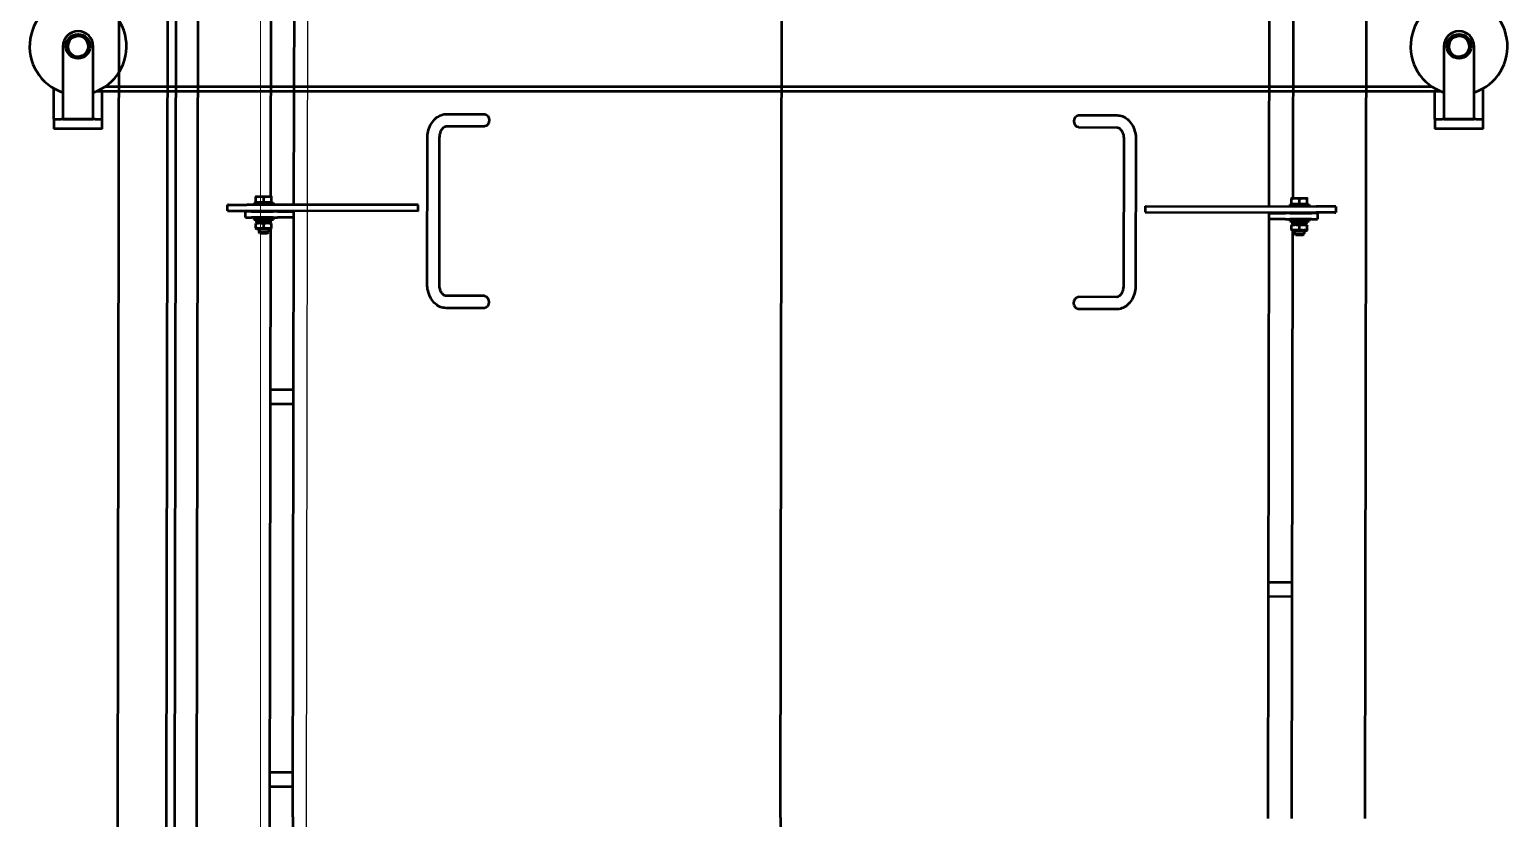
# Model space of a CAD drawing. Extents: x -3873 to 164127, y 7129 to 96529.
# Drawn here: x 50282 to 51502, y 59939 to 60590 of the extents above; entities that cross this region are included whole.
import ezdxf

# ---------------------------------------------------------------- set-up
doc = ezdxf.new("R2010")
doc.units = 0
doc.layers.get('0').update_dxf_attribs({"linetype": 'CONTINUOUS'})
doc.layers.add('LAYOUT', color=90, linetype='CONTINUOUS')
doc.layers.add('LAYOUT Kromeka', color=1, linetype='CONTINUOUS', lineweight=5)
doc.layers.add('Visible (ISO)', color=7, linetype='CONTINUOUS', lineweight=50)

# ---------------------------------------------------------------- blocks, each defined once
blk = doc.blocks.new('KD43-180-CCW Feet Cutter & Unloader')
at = {"layer": 'Visible (ISO)', "color": 1}
for p, q in [((565.8, 1618), (571.8, 1618)), ((565.8, 1618), (565.8, 1610)), ((571.8, 1618), (599.8, 1618)), ((599.8, 1618), (605.8, 1618)), ((605.8, 1610), (605.8, 1618)), ((1705.8, 1618), (1711.8, 1618)), ((1705.8, 1618), (1705.8, 1610)), ((1711.8, 1618), (1739.8, 1618)), ((1739.8, 1618), (1745.8, 1618)), ((1745.8, 1610), (1745.8, 1618)), ((565.8, 1610), (565.8, 1584.6)), ((571.8, 1610), (565.8, 1610)), ((571.8, 1610), (599.8, 1610)), ((598.3, 1610), (573.3, 1610)), ((573.3, 1610), (573.3, 1550)), ((598.3, 1550), (598.3, 1610)), ((605.8, 1610), (599.8, 1610)), ((605.8, 1610), (605.8, 1587)), ((1705.8, 1610), (1705.8, 1587)), ((1711.8, 1610), (1705.8, 1610)), ((1711.8, 1610), (1739.8, 1610)), ((1738.3, 1610), (1713.3, 1610)), ((1713.3, 1610), (1713.3, 1550)), ((1738.3, 1550), (1738.3, 1610)), ((1745.8, 1610), (1739.8, 1610)), ((1745.8, 1610), (1745.8, 1584.6)), ((1710.6, 1587), (601, 1587)), ((1703.2, 1583), (608.4, 1583))]:
    blk.add_line(p, q, dxfattribs=at)
for centre in [(585.8, 1550), (1725.8, 1550)]:
    blk.add_circle(centre, 10, dxfattribs=at)
for centre, radius, start, end in [((585.8, 1550), 40, 108.21, 71.79), ((1725.8, 1550), 40, 108.21, 71.79), ((585.8, 1550), 12.5, 180, 0), ((585.8, 1550), 8.5, 166.6668, 226.6668), ((585.8, 1550), 8.5, 106.6668, 166.6668), ((585.8, 1550), 8.5, 46.6668, 106.6668), ((585.8, 1550), 8.5, 346.6668, 46.6668), ((1725.8, 1550), 12.5, 180, 0), ((1725.8, 1550), 8.5, 166.6668, 226.6668), ((1725.8, 1550), 8.5, 106.6668, 166.6668), ((1725.8, 1550), 8.5, 46.6668, 106.6668), ((1725.8, 1550), 8.5, 346.6668, 46.6668), ((585.8, 1550), 8.5, 226.6668, 286.6668), ((585.8, 1550), 8.5, 286.6668, 346.6668), ((1725.8, 1550), 8.5, 226.6668, 286.6668), ((1725.8, 1550), 8.5, 286.6668, 346.6668)]:
    blk.add_arc(centre, radius, start, end, dxfattribs=at)
for points in [[(576.4, 1547.2), (577, 1549.7), (577.5, 1552)], [(577.5, 1552), (578.1, 1554.2), (578.7, 1556.7)], [(578.7, 1556.7), (581.2, 1557.5), (583.4, 1558.1)], [(583.4, 1558.1), (585.5, 1558.8), (588.1, 1559.6)], [(588.1, 1559.6), (590, 1557.7), (591.6, 1556.2)], [(591.6, 1556.2), (593.3, 1554.6), (595.2, 1552.8)], [(595.2, 1552.8), (594.6, 1550.3), (594.1, 1548)], [(1716.4, 1547.2), (1717, 1549.7), (1717.5, 1552)], [(1717.5, 1552), (1718.1, 1554.2), (1718.7, 1556.7)], [(1718.7, 1556.7), (1721.2, 1557.5), (1723.4, 1558.1)], [(1723.4, 1558.1), (1725.5, 1558.8), (1728.1, 1559.6)], [(1728.1, 1559.6), (1730, 1557.7), (1731.6, 1556.2)], [(1731.6, 1556.2), (1733.3, 1554.6), (1735.2, 1552.8)], [(1735.2, 1552.8), (1734.6, 1550.3), (1734.1, 1548)], [(580, 1543.8), (578.3, 1545.4), (576.4, 1547.2)], [(583.5, 1540.4), (581.6, 1542.3), (580, 1543.8)], [(588.2, 1541.9), (586.1, 1541.2), (583.5, 1540.4)], [(592.9, 1543.3), (590.4, 1542.5), (588.2, 1541.9)], [(594.1, 1548), (593.5, 1545.8), (592.9, 1543.3)], [(1720, 1543.8), (1718.3, 1545.4), (1716.4, 1547.2)], [(1723.5, 1540.4), (1721.6, 1542.3), (1720, 1543.8)], [(1728.2, 1541.9), (1726.1, 1541.2), (1723.5, 1540.4)], [(1732.9, 1543.3), (1730.4, 1542.5), (1728.2, 1541.9)], [(1734.1, 1548), (1733.5, 1545.8), (1732.9, 1543.3)]]:
    blk.add_rational_spline(points, [1, 1.0379548493, 1], degree=2, dxfattribs=at)
blk = doc.blocks.new('FP01_Feet_Scalder')
at = {"layer": 'LAYOUT', "color": 0, "linetype": 'Continuous', "ltscale": 25}
for p, q in [((1195.5, 391.5), (-4, 391.5)), ((2395, 391.5), (1195.5, 391.5))]:
    blk.add_line(p, q, dxfattribs=at)
at = {"layer": 'Visible (ISO)', "color": 0}
for p, q in [((-24, 547), (1195.5, 547)), ((1195.5, 547), (2415, 547)), ((16, 507), (1195.5, 507)), ((1195.5, 507), (2415, 507)), ((-4, 500), (1195.5, 500)), ((1195.5, 500), (2395, 500)), ((1195.5, 482.1), (-4, 482.1)), ((2395, 482.1), (1195.5, 482.1)), ((1695.5, 457.5), (1695.5, 456.7)), ((1695.5, 457.5), (1700.5, 457.5)), ((1695.5, 456.7), (1695.5, 441.3)), ((1700.5, 456.7), (1700.5, 457.5)), ((1700.5, 456.7), (1700.5, 441.3)), ((1690, 442.5), (1690, 437.5)), ((1690, 442.5), (1695, 442.5)), ((1695, 437.5), (1695, 442.5)), ((1695.5, 300.1), (1695.5, 441.3)), ((1700.5, 300.1), (1700.5, 441.3)), ((1677.1, 430.7), (1677.9, 431.5)), ((1677.1, 430.7), (1677.1, 424.3)), ((1677.9, 423.5), (1677.9, 431.5)), ((1680.4, 431.5), (1677.9, 431.5)), ((1680.4, 433.3), (1680.8, 434)), ((1680.4, 421.7), (1680.4, 433.3)), ((1681.4, 434), (1680.8, 434)), ((1681.4, 434), (1684.9, 434)), ((1681.4, 427.5), (1684.9, 427.5)), ((1685.9, 433.3), (1685.5, 434)), ((1685.9, 421.7), (1685.9, 433.3)), ((1685.9, 433.3), (1688.4, 433.3)), ((1688.4, 435.5), (1688.4, 419.5)), ((1690, 435.5), (1688.4, 435.5)), ((1690, 419.6), (1690, 437.5)), ((1695, 437.5), (1695, 419.6)), ((1695.5, 431.5), (1695, 431.5)), ((1702.1, 435.5), (1700.5, 435.5)), ((1702.1, 435.5), (1702.1, 419.5)), ((1702.7, 433.2), (1702.1, 433.2)), ((1702.7, 434), (1706.8, 434)), ((1702.7, 434), (1702.7, 427.5)), ((1702.7, 427.5), (1706.8, 427.5)), ((1702.7, 427.5), (1702.7, 421)), ((1707.4, 434), (1707.4, 430.7)), ((1707.4, 430.7), (1707.4, 424.2)), ((1195.5, 421.8), (707.9, 421.8)), ((1680.4, 421.8), (1195.5, 421.8)), ((1220.2, 402.5), (1220.2, 421.8)), ((1232.2, 421.8), (1232.2, 402.5)), ((1536, 402.5), (1536, 421.8)), ((1548, 421.8), (1548, 402.5)), ((1677.1, 424.3), (1677.9, 423.5)), ((1680.4, 423.5), (1677.9, 423.5)), ((1680.4, 421.7), (1680.8, 421)), ((1680.8, 421), (1681.4, 421)), ((1681.4, 421), (1684.9, 421)), ((1685.9, 421.7), (1685.5, 421)), ((1685.9, 421.7), (1688.4, 421.7)), ((1690, 419.5), (1688.4, 419.5)), ((1690, 419.6), (1690, 416)), ((1690, 404), (1690, 416)), ((1695.5, 423.5), (1695, 423.5)), ((1695.5, 421.8), (1695, 421.8)), ((1695, 416), (1695, 419.6)), ((1695, 416), (1695, 404)), ((1702.1, 419.5), (1700.5, 419.5)), ((1702.7, 421.8), (1702.1, 421.8)), ((1702.7, 421), (1706.8, 421)), ((1707.4, 424.2), (1707.4, 421)), ((2395, 421.8), (1707.4, 421.8)), ((1690, 402.5), (1690, 404)), ((1695, 404), (1695, 402.5)), ((1195.5, 402.5), (695.5, 402.5)), ((1195.5, 402.5), (1695.5, 402.5)), ((1700.5, 402.5), (2389, 402.5)), ((1695.5, 300.1), (1700.5, 300.1)), ((1635.5, 292.4), (1755.5, 292.4)), ((1635.5, 282.4), (1755.5, 282.4)), ((1615.5, 245), (1615.5, 276.8)), ((1625.5, 245), (1625.5, 276.8)), ((1765.5, 276.8), (1765.5, 245)), ((1775.5, 276.8), (1775.5, 245)), ((1195.5, 0), (0, 0)), ((1195.5, 0), (0, 0)), ((1195.5, 0), (2391, 0)), ((1195.5, 0), (2391, 0)), ((1615.5, -276.8), (1615.5, -245)), ((1625.5, -276.8), (1625.5, -245)), ((1765.5, -245), (1765.5, -276.8)), ((1775.5, -245), (1775.5, -276.8)), ((1755.5, -282.4), (1635.5, -282.4)), ((1755.5, -292.4), (1635.5, -292.4)), ((1700.5, -300.1), (1695.5, -300.1)), ((1695.5, -300.1), (1695.5, -441.3)), ((1700.5, -300.1), (1700.5, -441.3)), ((1195.5, -402.5), (1695.5, -402.5)), ((1378.5, -421.9), (1378.5, -402.5)), ((1390.5, -402.5), (1390.5, -421.9)), ((1690, -404), (1690, -402.5)), ((1695, -402.5), (1695, -404)), ((1700.5, -402.5), (2389, -402.5)), ((1690, -416), (1690, -404)), ((1695, -404), (1695, -416)), ((1680.4, -421.9), (1195.5, -421.9)), ((1677.1, -424.3), (1677.9, -423.5)), ((1677.1, -424.3), (1677.1, -430.7)), ((1677.9, -431.5), (1677.9, -423.5)), ((1680.4, -423.5), (1677.9, -423.5)), ((1680.4, -421.7), (1680.8, -421)), ((1680.4, -433.3), (1680.4, -421.7)), ((1681.4, -421), (1680.8, -421)), ((1681.4, -421), (1684.9, -421)), ((1685.9, -421.7), (1685.5, -421)), ((1685.9, -433.3), (1685.9, -421.7)), ((1685.9, -421.7), (1688.4, -421.7)), ((1688.4, -419.5), (1688.4, -435.5)), ((1690, -419.5), (1688.4, -419.5)), ((1690, -416), (1690, -419.6)), ((1690, -437.5), (1690, -419.6)), ((1695, -419.6), (1695, -416)), ((1695, -419.6), (1695, -437.5)), ((1695.5, -421.9), (1695, -421.9)), ((1695.5, -423.5), (1695, -423.5)), ((1702.1, -419.5), (1700.5, -419.5)), ((1702.1, -419.5), (1702.1, -435.5)), ((1702.7, -421.8), (1702.1, -421.8)), ((1702.7, -421), (1706.8, -421)), ((1702.7, -421), (1702.7, -427.5)), ((1707.4, -421), (1707.4, -424.3)), ((2395, -421.9), (1707.4, -421.9)), ((1707.4, -424.3), (1707.4, -430.8)), ((1677.1, -430.7), (1677.9, -431.5)), ((1680.4, -431.5), (1677.9, -431.5)), ((1680.4, -433.3), (1680.8, -434)), ((1680.8, -434), (1681.4, -434)), ((1681.4, -427.5), (1684.9, -427.5)), ((1681.4, -434), (1684.9, -434)), ((1685.9, -433.3), (1685.5, -434)), ((1685.9, -433.3), (1688.4, -433.3)), ((1690, -435.5), (1688.4, -435.5)), ((1690, -437.5), (1690, -442.5)), ((1695.5, -431.5), (1695, -431.5)), ((1695, -442.5), (1695, -437.5)), ((1702.1, -435.5), (1700.5, -435.5)), ((1702.7, -433.2), (1702.1, -433.2)), ((1702.7, -427.5), (1706.8, -427.5)), ((1702.7, -427.5), (1702.7, -434)), ((1702.7, -434), (1706.8, -434)), ((1707.4, -430.8), (1707.4, -434)), ((1695, -442.5), (1690, -442.5)), ((1695.5, -456.7), (1695.5, -441.3)), ((1700.5, -456.7), (1700.5, -441.3)), ((1695.5, -456.7), (1695.5, -457.5)), ((1700.5, -457.5), (1695.5, -457.5)), ((1700.5, -457.5), (1700.5, -456.7)), ((2395, -482.2), (1195.5, -482.2))]:
    blk.add_line(p, q, dxfattribs=at)
at = {"layer": 'Visible (ISO)', "color": 0, "extrusion": (0, 0, -1)}
for centre, major_axis in [((1620.5, 245), (-5, 0)), ((1770.5, 245), (-5, 0)), ((1620.5, -245), (5, 0)), ((1770.5, -245), (5, 0))]:
    blk.add_ellipse(centre, major_axis=major_axis, ratio=0.707107, start_param=3.141593, end_param=6.283185, dxfattribs=at)
at = {"layer": 'Visible (ISO)', "color": 0}
for points, weights in [([(1681.4, 427.5), (1680.3, 430.7), (1681.4, 434)], [1, 1.15470053838, 1]), ([(1681.4, 421), (1680.3, 424.2), (1681.4, 427.5)], [1, 1.15470053838, 1]), ([(1684.9, 434), (1686, 430.7), (1684.9, 427.5)], [1, 1.15470053838, 1]), ([(1684.9, 427.5), (1686, 424.2), (1684.9, 421)], [1, 1.15470053838, 1]), ([(1707.4, 434), (1707.4, 434), (1706.8, 434)], [1, 1.0379548493, 1]), ([(1706.8, 434), (1707.4, 432.3), (1707.4, 430.7)], [1, 1.0379548493, 1]), ([(1707.4, 430.7), (1707.4, 429.2), (1706.8, 427.5)], [1, 1.0379548493, 1]), ([(1706.8, 427.5), (1707.4, 425.8), (1707.4, 424.2)], [1, 1.0379548493, 1]), ([(1707.4, 424.2), (1707.4, 422.7), (1706.8, 421)], [1, 1.0379548493, 1]), ([(1706.8, 421), (1707.4, 421), (1707.4, 421)], [1, 1.0379548493, 1]), ([(1681.4, -427.5), (1680.3, -424.3), (1681.4, -421)], [1, 1.15470053838, 1]), ([(1684.9, -421), (1686, -424.3), (1684.9, -427.5)], [1, 1.15470053838, 1]), ([(1707.4, -421), (1707.4, -421), (1706.8, -421)], [1, 1.0379548493, 1]), ([(1706.8, -421), (1707.4, -422.7), (1707.4, -424.3)], [1, 1.0379548493, 1]), ([(1707.4, -424.3), (1707.4, -425.8), (1706.8, -427.5)], [1, 1.0379548493, 1]), ([(1681.4, -434), (1680.3, -430.8), (1681.4, -427.5)], [1, 1.15470053838, 1]), ([(1684.9, -427.5), (1686, -430.8), (1684.9, -434)], [1, 1.15470053838, 1]), ([(1706.8, -427.5), (1707.4, -429.2), (1707.4, -430.8)], [1, 1.0379548493, 1]), ([(1707.4, -430.8), (1707.4, -432.3), (1706.8, -434)], [1, 1.0379548493, 1]), ([(1706.8, -434), (1707.4, -434), (1707.4, -434)], [1, 1.0379548493, 1])]:
    blk.add_rational_spline(points, weights, degree=2, dxfattribs=at)
for points, knots in [([(1615.5, 276.8), (1615.5, 278.4), (1615.8, 279.9), (1616.9, 282.9), (1617.8, 284.3), (1620, 286.9), (1621.5, 288.1), (1624.6, 290.1), (1626.4, 290.8), (1630, 291.9), (1631.9, 292.3), (1634.4, 292.4), (1635, 292.4), (1635.5, 292.4)], [3.141593, 3.141593, 3.141593, 3.141593, 3.405471, 3.405471, 3.683983, 3.683983, 3.996788, 3.996788, 4.310947, 4.310947, 4.625106, 4.625106, 4.712389, 4.712389, 4.712389, 4.712389]), ([(1625.5, 276.8), (1625.5, 277.2), (1625.6, 277.6), (1626, 278.5), (1626.3, 279), (1627.3, 279.9), (1628, 280.4), (1629.4, 281.2), (1630.3, 281.6), (1632.1, 282.1), (1633.1, 282.3), (1634.6, 282.4), (1635, 282.4), (1635.5, 282.4)], [3.141593, 3.141593, 3.141593, 3.141593, 3.455752, 3.455752, 3.769911, 3.769911, 4.052008, 4.052008, 4.321892, 4.321892, 4.593758, 4.593758, 4.712389, 4.712389, 4.712389, 4.712389]), ([(1755.5, 292.4), (1757.4, 292.4), (1759.4, 292.2), (1763.1, 291.4), (1764.9, 290.7), (1768.3, 289), (1769.8, 287.9), (1772.4, 285.4), (1773.5, 283.9), (1775, 280.7), (1775.4, 279), (1775.5, 277.2), (1775.5, 277), (1775.5, 276.8)], [4.712389, 4.712389, 4.712389, 4.712389, 5.026548, 5.026548, 5.340708, 5.340708, 5.654867, 5.654867, 5.969026, 5.969026, 6.253049, 6.253049, 6.283185, 6.283185, 6.283185, 6.283185]), ([(1755.5, 282.4), (1756.6, 282.4), (1757.6, 282.3), (1759.6, 281.9), (1760.5, 281.7), (1762.1, 280.9), (1762.9, 280.5), (1764, 279.7), (1764.5, 279.2), (1765.1, 278.3), (1765.3, 277.8), (1765.5, 277.2), (1765.5, 277), (1765.5, 276.8)], [4.712389, 4.712389, 4.712389, 4.712389, 4.987197, 4.987197, 5.260417, 5.260417, 5.530582, 5.530582, 5.803758, 5.803758, 6.111782, 6.111782, 6.283185, 6.283185, 6.283185, 6.283185]), ([(1635.5, -292.4), (1633.6, -292.4), (1631.6, -292.2), (1627.9, -291.4), (1626.1, -290.7), (1622.7, -289), (1621.2, -287.9), (1618.6, -285.4), (1617.5, -283.9), (1616, -280.7), (1615.6, -279), (1615.5, -277.2), (1615.5, -277), (1615.5, -276.8)], [4.712389, 4.712389, 4.712389, 4.712389, 5.026548, 5.026548, 5.340708, 5.340708, 5.654867, 5.654867, 5.969026, 5.969026, 6.253049, 6.253049, 6.283185, 6.283185, 6.283185, 6.283185]), ([(1635.5, -282.4), (1634.4, -282.4), (1633.4, -282.3), (1631.4, -281.9), (1630.5, -281.7), (1628.9, -280.9), (1628.1, -280.5), (1627, -279.7), (1626.5, -279.2), (1625.9, -278.3), (1625.7, -277.8), (1625.5, -277.2), (1625.5, -277), (1625.5, -276.8)], [4.712389, 4.712389, 4.712389, 4.712389, 4.987197, 4.987197, 5.260417, 5.260417, 5.530582, 5.530582, 5.803758, 5.803758, 6.111782, 6.111782, 6.283185, 6.283185, 6.283185, 6.283185]), ([(1775.5, -276.8), (1775.5, -278.4), (1775.2, -279.9), (1774.1, -282.9), (1773.2, -284.3), (1771, -286.9), (1769.5, -288.1), (1766.4, -290.1), (1764.6, -290.8), (1761, -291.9), (1759.1, -292.3), (1756.6, -292.4), (1756, -292.4), (1755.5, -292.4)], [3.141593, 3.141593, 3.141593, 3.141593, 3.405471, 3.405471, 3.683983, 3.683983, 3.996788, 3.996788, 4.310947, 4.310947, 4.625106, 4.625106, 4.712389, 4.712389, 4.712389, 4.712389]), ([(1765.5, -276.8), (1765.5, -277.2), (1765.4, -277.6), (1765, -278.5), (1764.7, -279), (1763.7, -279.9), (1763, -280.4), (1761.6, -281.2), (1760.7, -281.6), (1758.9, -282.1), (1757.9, -282.3), (1756.4, -282.4), (1756, -282.4), (1755.5, -282.4)], [3.141593, 3.141593, 3.141593, 3.141593, 3.455752, 3.455752, 3.769911, 3.769911, 4.052008, 4.052008, 4.321892, 4.321892, 4.593758, 4.593758, 4.712389, 4.712389, 4.712389, 4.712389])]:
    blk.add_open_spline(points, degree=3, knots=knots, dxfattribs=at)
blk = doc.blocks.new('feet_scalder_platform')
at = {"ltscale": 20}
blk.add_line((-520, -2751.1), (-520, 0), dxfattribs=at)

msp = doc.modelspace()

# ---------------------------------------------------------------- block references
at = {"layer": 'LAYOUT Kromeka', "color": 6, "ltscale": 20, "rotation": 180}
msp.add_blockref('KD43-180-CCW Feet Cutter & Unloader', (52047.5, 62126.3), dxfattribs=at)
at = {"layer": 'LAYOUT Kromeka', "rotation": 89.90410115215707}
msp.add_blockref('FP01_Feet_Scalder', (50899.6, 58744.4), dxfattribs=at)
at = {"layer": 'LAYOUT Kromeka', "color": 0, "linetype": 'Continuous', "ltscale": 50, "xscale": -1, "rotation": 180}
msp.add_blockref('feet_scalder_platform', (50992.2, 58491.5), dxfattribs=at)

doc.saveas('drawing.dxf')
